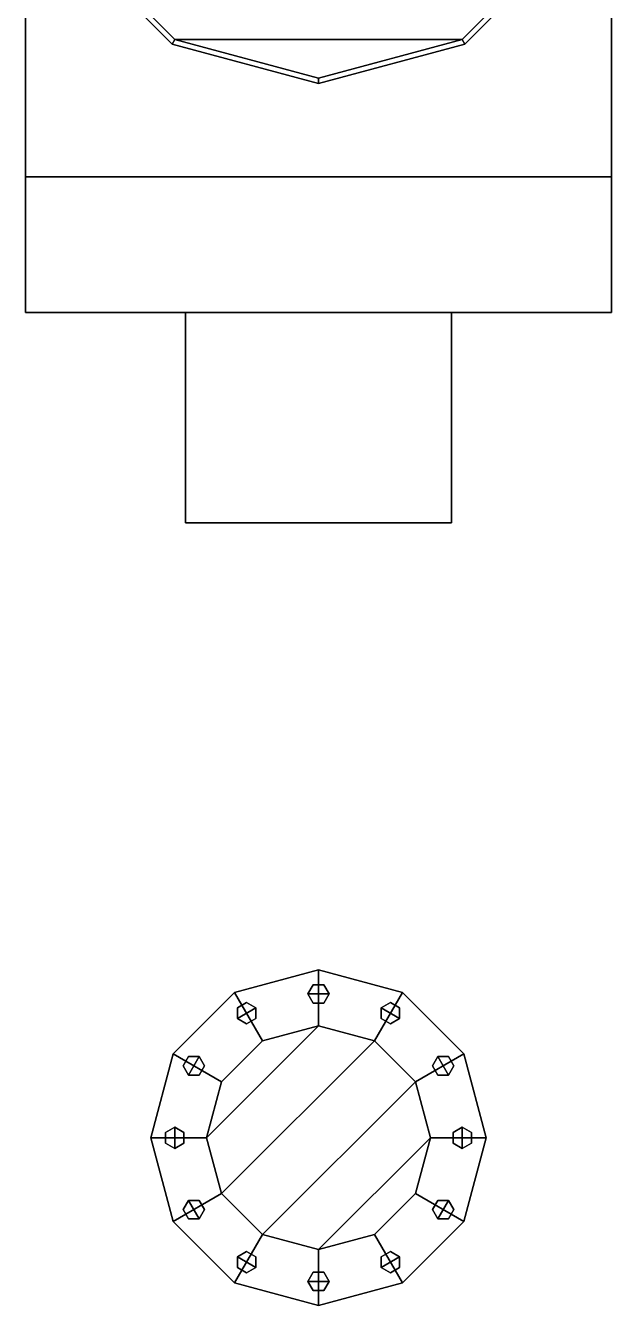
# Model space of a CAD drawing. Extents: x -4 to 4, y -26 to 37.3.
# Drawn here: x -1.1 to 1.1, y -25.98 to -21.173 of the extents above; entities that cross this region are included whole.
import ezdxf

# ---------------------------------------------------------------- set-up
doc = ezdxf.new("R2010")
doc.units = 0
doc.layers.add('SUPERSTRUCTURE', color=3, linetype='CONTINUOUS')

msp = doc.modelspace()

# ---------------------------------------------------------------- linework, layer by layer
at = {"layer": 'SUPERSTRUCTURE'}
for points in [[(-1.1, -19.83, 3.4816), (-1.1, -22.25, 3.4816), (-1.1, -21.14, 5.49), (-1.1, -20.04, 5.49)], [(1.1, -21.14, 5.49), (1.1, -22.25, 3.4816), (1.1, -19.83, 3.4816), (1.1, -20.04, 5.49)], [(-0.9526, -20.84, 8.22), (-0.55, -21.2426, 8.22), (-0.54, -21.2253, 8.22), (-0.9353, -20.83, 8.22)], [(-0.9526, -20.84, 7.38), (-0.55, -21.2426, 7.38), (-0.55, -21.2426, 8.22), (-0.9526, -20.84, 8.22)], [(-0.54, -21.2253, 7.4), (-0.9353, -20.83, 7.4), (-0.9353, -20.83, 8.22), (-0.54, -21.2253, 8.22)], [(-0.9353, -20.83, 7.4), (-0.54, -21.2253, 7.4), (0.54, -21.2253, 7.4), (0.9353, -20.83, 7.4)], [(0.9353, -20.83, 7.4), (0.54, -21.2253, 7.4), (0.54, -21.2253, 8.22), (0.9353, -20.83, 8.22)], [(0.55, -21.2426, 8.22), (0.9526, -20.84, 8.22), (0.9353, -20.83, 8.22), (0.54, -21.2253, 8.22)], [(0.55, -21.2426, 7.38), (0.9526, -20.84, 7.38), (0.9526, -20.84, 8.22), (0.55, -21.2426, 8.22)], [(-1.1, -22.25, 3.4816), (-1.1, -22.25, 4.63), (-1.1, -21.74, 5.32), (-1.1, -21.14, 5.49)], [(-1.1, -21.14, 5.49), (-1.1, -21.74, 5.32), (1.1, -21.74, 5.32), (1.1, -21.14, 5.49)], [(1.1, -21.74, 5.32), (1.1, -22.25, 4.63), (1.1, -22.25, 3.4816), (1.1, -21.14, 5.49)], [(-0.55, -21.2426, 8.22), (0, -21.39, 8.22), (0, -21.37, 8.22), (-0.54, -21.2253, 8.22)], [(-0.55, -21.2426, 7.38), (0, -21.39, 7.38), (0, -21.39, 8.22), (-0.55, -21.2426, 8.22)], [(0, -21.37, 7.4), (-0.54, -21.2253, 7.4), (-0.54, -21.2253, 8.22), (0, -21.37, 8.22)], [(-0.54, -21.2253, 7.4), (0, -21.37, 7.4), (0, -21.37, 7.4), (0.54, -21.2253, 7.4)], [(0.54, -21.2253, 7.4), (0, -21.37, 7.4), (0, -21.37, 8.22), (0.54, -21.2253, 8.22)], [(0, -21.39, 8.22), (0.55, -21.2426, 8.22), (0.54, -21.2253, 8.22), (0, -21.37, 8.22)], [(0, -21.39, 7.38), (0.55, -21.2426, 7.38), (0.55, -21.2426, 8.22), (0, -21.39, 8.22)], [(-1.1, -21.74, 5.32), (-1.1, -22.25, 4.63), (1.1, -22.25, 4.63), (1.1, -21.74, 5.32)], [(-0.5, -22.25, 3.4916), (-0.5, -22.25, 4.63), (-1.1, -22.25, 4.63), (-1.1, -22.25, 3.4816)], [(-0.5, -22.25, 4.63), (-0.5, -23.04, 4.63), (0.5, -23.04, 4.63), (0.5, -22.25, 4.63)], [(-0.5, -22.25, 3.4916), (-0.5, -23.04, 3.4916), (-0.5, -23.04, 4.63), (-0.5, -22.25, 4.63)], [(0.5, -22.25, 4.63), (0.5, -23.04, 4.63), (0.5, -23.04, 3.4916), (0.5, -22.25, 3.4916)], [(1.1, -22.25, 3.4816), (1.1, -22.25, 4.63), (0.5, -22.25, 4.63), (0.5, -22.25, 3.4916)], [(0, -23.04, 3.5), (0.5, -23.04, 4.63), (-0.5, -23.04, 4.63), (-0.5, -23.04, 3.4916)], [(0.5, -23.04, 3.4916), (0.5, -23.04, 4.63), (0.5, -23.04, 4.63), (0, -23.04, 3.5)], [(0, -24.72, 3.47), (-0.315, -24.8044, 3.47), (-0.315, -24.8044, 3.57), (0, -24.72, 3.57)], [(0, -24.72, 3.57), (-0.315, -24.8044, 3.57), (-0.21, -24.9863, 3.57), (0, -24.93, 3.57)], [(0.315, -24.8044, 3.47), (0, -24.72, 3.47), (0, -24.72, 3.57), (0.315, -24.8044, 3.57)], [(0.315, -24.8044, 3.57), (0, -24.72, 3.57), (0, -24.93, 3.57), (0.21, -24.9863, 3.57)], [(-0.315, -24.8044, 3.47), (-0.5456, -25.035, 3.47), (-0.5456, -25.035, 3.57), (-0.315, -24.8044, 3.57)], [(-0.315, -24.8044, 3.57), (-0.5456, -25.035, 3.57), (-0.3637, -25.14, 3.57), (-0.21, -24.9863, 3.57)], [(-0.02, -24.7754, 3.57), (-0.04, -24.81, 3.57), (-0.04, -24.81, 3.6), (-0.02, -24.7754, 3.6)], [(0.02, -24.7754, 3.6), (-0.02, -24.7754, 3.6), (-0.04, -24.81, 3.6), (0.04, -24.81, 3.6)], [(0.02, -24.7754, 3.57), (-0.02, -24.7754, 3.57), (-0.02, -24.7754, 3.6), (0.02, -24.7754, 3.6)], [(0.04, -24.81, 3.57), (0.02, -24.7754, 3.57), (0.02, -24.7754, 3.6), (0.04, -24.81, 3.6)], [(0.5456, -25.035, 3.57), (0.315, -24.8044, 3.57), (0.21, -24.9863, 3.57), (0.3637, -25.14, 3.57)], [(0.5456, -25.035, 3.47), (0.315, -24.8044, 3.47), (0.315, -24.8044, 3.57), (0.5456, -25.035, 3.57)], [(-0.27, -24.8423, 3.6), (-0.3046, -24.8623, 3.6), (-0.3046, -24.9023, 3.6), (-0.2354, -24.8623, 3.6)], [(-0.27, -24.8423, 3.57), (-0.3046, -24.8623, 3.57), (-0.3046, -24.8623, 3.6), (-0.27, -24.8423, 3.6)], [(-0.2354, -24.8623, 3.57), (-0.27, -24.8423, 3.57), (-0.27, -24.8423, 3.6), (-0.2354, -24.8623, 3.6)], [(-0.04, -24.81, 3.57), (-0.02, -24.8446, 3.57), (-0.02, -24.8446, 3.6), (-0.04, -24.81, 3.6)], [(0.04, -24.81, 3.6), (-0.04, -24.81, 3.6), (-0.02, -24.8446, 3.6), (0.02, -24.8446, 3.6)], [(-0.02, -24.8446, 3.57), (0.02, -24.8446, 3.57), (0.02, -24.8446, 3.6), (-0.02, -24.8446, 3.6)], [(0.02, -24.8446, 3.57), (0.04, -24.81, 3.57), (0.04, -24.81, 3.6), (0.02, -24.8446, 3.6)], [(0.3046, -24.8623, 3.6), (0.27, -24.8423, 3.6), (0.2354, -24.8623, 3.6), (0.3046, -24.9023, 3.6)], [(0.27, -24.8423, 3.57), (0.2354, -24.8623, 3.57), (0.2354, -24.8623, 3.6), (0.27, -24.8423, 3.6)], [(0.3046, -24.8623, 3.57), (0.27, -24.8423, 3.57), (0.27, -24.8423, 3.6), (0.3046, -24.8623, 3.6)], [(-0.2354, -24.8623, 3.6), (-0.3046, -24.9023, 3.6), (-0.27, -24.9223, 3.6), (-0.2354, -24.9023, 3.6)], [(-0.3046, -24.8623, 3.57), (-0.3046, -24.9023, 3.57), (-0.3046, -24.9023, 3.6), (-0.3046, -24.8623, 3.6)], [(-0.3046, -24.9023, 3.57), (-0.27, -24.9223, 3.57), (-0.27, -24.9223, 3.6), (-0.3046, -24.9023, 3.6)], [(-0.27, -24.9223, 3.57), (-0.2354, -24.9023, 3.57), (-0.2354, -24.9023, 3.6), (-0.27, -24.9223, 3.6)], [(-0.2354, -24.9023, 3.57), (-0.2354, -24.8623, 3.57), (-0.2354, -24.8623, 3.6), (-0.2354, -24.9023, 3.6)], [(0.3046, -24.9023, 3.6), (0.2354, -24.8623, 3.6), (0.2354, -24.9023, 3.6), (0.27, -24.9223, 3.6)], [(0.2354, -24.8623, 3.57), (0.2354, -24.9023, 3.57), (0.2354, -24.9023, 3.6), (0.2354, -24.8623, 3.6)], [(0.2354, -24.9023, 3.57), (0.27, -24.9223, 3.57), (0.27, -24.9223, 3.6), (0.2354, -24.9023, 3.6)], [(0.27, -24.9223, 3.57), (0.3046, -24.9023, 3.57), (0.3046, -24.9023, 3.6), (0.27, -24.9223, 3.6)], [(0.3046, -24.9023, 3.57), (0.3046, -24.8623, 3.57), (0.3046, -24.8623, 3.6), (0.3046, -24.9023, 3.6)], [(-0.21, -24.9863, 3.73), (-0.3637, -25.14, 3.73), (-0.42, -25.35, 3.73), (0, -24.93, 3.73)], [(0, -24.93, 3.73), (-0.42, -25.35, 3.73), (-0.3637, -25.56, 3.73), (0.21, -24.9863, 3.73)], [(0, -24.93, 3.57), (-0.21, -24.9863, 3.57), (-0.21, -24.9863, 3.73), (0, -24.93, 3.73)], [(0.21, -24.9863, 3.57), (0, -24.93, 3.57), (0, -24.93, 3.73), (0.21, -24.9863, 3.73)], [(-0.21, -24.9863, 3.57), (-0.3637, -25.14, 3.57), (-0.3637, -25.14, 3.73), (-0.21, -24.9863, 3.73)], [(0.21, -24.9863, 3.73), (-0.3637, -25.56, 3.73), (-0.21, -25.7137, 3.73), (0.3637, -25.14, 3.73)], [(0.3637, -25.14, 3.57), (0.21, -24.9863, 3.57), (0.21, -24.9863, 3.73), (0.3637, -25.14, 3.73)], [(-0.5456, -25.035, 3.47), (-0.63, -25.35, 3.47), (-0.63, -25.35, 3.57), (-0.5456, -25.035, 3.57)], [(-0.5456, -25.035, 3.57), (-0.63, -25.35, 3.57), (-0.42, -25.35, 3.57), (-0.3637, -25.14, 3.57)], [(-0.4877, -25.0454, 3.6), (-0.5077, -25.08, 3.6), (-0.4877, -25.1146, 3.6), (-0.4477, -25.0454, 3.6)], [(-0.4877, -25.0454, 3.57), (-0.5077, -25.08, 3.57), (-0.5077, -25.08, 3.6), (-0.4877, -25.0454, 3.6)], [(-0.4477, -25.0454, 3.6), (-0.4877, -25.1146, 3.6), (-0.4477, -25.1146, 3.6), (-0.4277, -25.08, 3.6)], [(-0.4477, -25.0454, 3.57), (-0.4877, -25.0454, 3.57), (-0.4877, -25.0454, 3.6), (-0.4477, -25.0454, 3.6)], [(-0.4277, -25.08, 3.57), (-0.4477, -25.0454, 3.57), (-0.4477, -25.0454, 3.6), (-0.4277, -25.08, 3.6)], [(0.63, -25.35, 3.57), (0.5456, -25.035, 3.57), (0.3637, -25.14, 3.57), (0.42, -25.35, 3.57)], [(0.4877, -25.1146, 3.6), (0.4477, -25.0454, 3.6), (0.4277, -25.08, 3.6), (0.4477, -25.1146, 3.6)], [(0.4477, -25.0454, 3.57), (0.4277, -25.08, 3.57), (0.4277, -25.08, 3.6), (0.4477, -25.0454, 3.6)], [(0.5077, -25.08, 3.6), (0.4877, -25.0454, 3.6), (0.4477, -25.0454, 3.6), (0.4877, -25.1146, 3.6)], [(0.4877, -25.0454, 3.57), (0.4477, -25.0454, 3.57), (0.4477, -25.0454, 3.6), (0.4877, -25.0454, 3.6)], [(0.5077, -25.08, 3.57), (0.4877, -25.0454, 3.57), (0.4877, -25.0454, 3.6), (0.5077, -25.08, 3.6)], [(0.63, -25.35, 3.47), (0.5456, -25.035, 3.47), (0.5456, -25.035, 3.57), (0.63, -25.35, 3.57)], [(-0.5077, -25.08, 3.57), (-0.4877, -25.1146, 3.57), (-0.4877, -25.1146, 3.6), (-0.5077, -25.08, 3.6)], [(-0.4477, -25.1146, 3.57), (-0.4277, -25.08, 3.57), (-0.4277, -25.08, 3.6), (-0.4477, -25.1146, 3.6)], [(0.4277, -25.08, 3.57), (0.4477, -25.1146, 3.57), (0.4477, -25.1146, 3.6), (0.4277, -25.08, 3.6)], [(0.4877, -25.1146, 3.57), (0.5077, -25.08, 3.57), (0.5077, -25.08, 3.6), (0.4877, -25.1146, 3.6)], [(-0.4877, -25.1146, 3.57), (-0.4477, -25.1146, 3.57), (-0.4477, -25.1146, 3.6), (-0.4877, -25.1146, 3.6)], [(-0.3637, -25.14, 3.57), (-0.42, -25.35, 3.57), (-0.42, -25.35, 3.73), (-0.3637, -25.14, 3.73)], [(0.3637, -25.14, 3.73), (-0.21, -25.7137, 3.73), (0, -25.77, 3.73), (0.42, -25.35, 3.73)], [(0.42, -25.35, 3.57), (0.3637, -25.14, 3.57), (0.3637, -25.14, 3.73), (0.42, -25.35, 3.73)], [(0.4477, -25.1146, 3.57), (0.4877, -25.1146, 3.57), (0.4877, -25.1146, 3.6), (0.4477, -25.1146, 3.6)], [(-0.5746, -25.33, 3.6), (-0.5746, -25.37, 3.6), (-0.54, -25.39, 3.6), (-0.54, -25.31, 3.6)], [(-0.54, -25.31, 3.57), (-0.5746, -25.33, 3.57), (-0.5746, -25.33, 3.6), (-0.54, -25.31, 3.6)], [(-0.5746, -25.33, 3.57), (-0.5746, -25.37, 3.57), (-0.5746, -25.37, 3.6), (-0.5746, -25.33, 3.6)], [(-0.54, -25.31, 3.6), (-0.54, -25.39, 3.6), (-0.5054, -25.37, 3.6), (-0.5054, -25.33, 3.6)], [(-0.5054, -25.33, 3.57), (-0.54, -25.31, 3.57), (-0.54, -25.31, 3.6), (-0.5054, -25.33, 3.6)], [(-0.5054, -25.37, 3.57), (-0.5054, -25.33, 3.57), (-0.5054, -25.33, 3.6), (-0.5054, -25.37, 3.6)], [(0.54, -25.39, 3.6), (0.54, -25.31, 3.6), (0.5054, -25.33, 3.6), (0.5054, -25.37, 3.6)], [(0.54, -25.31, 3.57), (0.5054, -25.33, 3.57), (0.5054, -25.33, 3.6), (0.54, -25.31, 3.6)], [(0.5054, -25.33, 3.57), (0.5054, -25.37, 3.57), (0.5054, -25.37, 3.6), (0.5054, -25.33, 3.6)], [(0.5746, -25.37, 3.6), (0.5746, -25.33, 3.6), (0.54, -25.31, 3.6), (0.54, -25.39, 3.6)], [(0.5746, -25.33, 3.57), (0.54, -25.31, 3.57), (0.54, -25.31, 3.6), (0.5746, -25.33, 3.6)], [(0.5746, -25.37, 3.57), (0.5746, -25.33, 3.57), (0.5746, -25.33, 3.6), (0.5746, -25.37, 3.6)], [(-0.63, -25.35, 3.47), (-0.5456, -25.665, 3.47), (-0.5456, -25.665, 3.57), (-0.63, -25.35, 3.57)], [(-0.63, -25.35, 3.57), (-0.5456, -25.665, 3.57), (-0.3637, -25.56, 3.57), (-0.42, -25.35, 3.57)], [(-0.5746, -25.37, 3.57), (-0.54, -25.39, 3.57), (-0.54, -25.39, 3.6), (-0.5746, -25.37, 3.6)], [(-0.54, -25.39, 3.57), (-0.5054, -25.37, 3.57), (-0.5054, -25.37, 3.6), (-0.54, -25.39, 3.6)], [(-0.42, -25.35, 3.57), (-0.3637, -25.56, 3.57), (-0.3637, -25.56, 3.73), (-0.42, -25.35, 3.73)], [(0.42, -25.35, 3.73), (0, -25.77, 3.73), (0.21, -25.7137, 3.73), (0.3637, -25.56, 3.73)], [(0.3637, -25.56, 3.57), (0.42, -25.35, 3.57), (0.42, -25.35, 3.73), (0.3637, -25.56, 3.73)], [(0.5456, -25.665, 3.57), (0.63, -25.35, 3.57), (0.42, -25.35, 3.57), (0.3637, -25.56, 3.57)], [(0.5054, -25.37, 3.57), (0.54, -25.39, 3.57), (0.54, -25.39, 3.6), (0.5054, -25.37, 3.6)], [(0.54, -25.39, 3.57), (0.5746, -25.37, 3.57), (0.5746, -25.37, 3.6), (0.54, -25.39, 3.6)], [(0.5456, -25.665, 3.47), (0.63, -25.35, 3.47), (0.63, -25.35, 3.57), (0.5456, -25.665, 3.57)], [(-0.5456, -25.665, 3.57), (-0.315, -25.8956, 3.57), (-0.21, -25.7137, 3.57), (-0.3637, -25.56, 3.57)], [(-0.3637, -25.56, 3.57), (-0.21, -25.7137, 3.57), (-0.21, -25.7137, 3.73), (-0.3637, -25.56, 3.73)], [(0.21, -25.7137, 3.57), (0.3637, -25.56, 3.57), (0.3637, -25.56, 3.73), (0.21, -25.7137, 3.73)], [(0.315, -25.8956, 3.57), (0.5456, -25.665, 3.57), (0.3637, -25.56, 3.57), (0.21, -25.7137, 3.57)], [(-0.5077, -25.62, 3.6), (-0.4877, -25.6546, 3.6), (-0.4477, -25.6546, 3.6), (-0.4877, -25.5854, 3.6)], [(-0.4877, -25.5854, 3.57), (-0.5077, -25.62, 3.57), (-0.5077, -25.62, 3.6), (-0.4877, -25.5854, 3.6)], [(-0.5077, -25.62, 3.57), (-0.4877, -25.6546, 3.57), (-0.4877, -25.6546, 3.6), (-0.5077, -25.62, 3.6)], [(-0.4877, -25.5854, 3.6), (-0.4477, -25.6546, 3.6), (-0.4277, -25.62, 3.6), (-0.4477, -25.5854, 3.6)], [(-0.4477, -25.5854, 3.57), (-0.4877, -25.5854, 3.57), (-0.4877, -25.5854, 3.6), (-0.4477, -25.5854, 3.6)], [(-0.4277, -25.62, 3.57), (-0.4477, -25.5854, 3.57), (-0.4477, -25.5854, 3.6), (-0.4277, -25.62, 3.6)], [(-0.4477, -25.6546, 3.57), (-0.4277, -25.62, 3.57), (-0.4277, -25.62, 3.6), (-0.4477, -25.6546, 3.6)], [(0.4477, -25.6546, 3.6), (0.4877, -25.5854, 3.6), (0.4477, -25.5854, 3.6), (0.4277, -25.62, 3.6)], [(0.4477, -25.5854, 3.57), (0.4277, -25.62, 3.57), (0.4277, -25.62, 3.6), (0.4477, -25.5854, 3.6)], [(0.4277, -25.62, 3.57), (0.4477, -25.6546, 3.57), (0.4477, -25.6546, 3.6), (0.4277, -25.62, 3.6)], [(0.4877, -25.6546, 3.6), (0.5077, -25.62, 3.6), (0.4877, -25.5854, 3.6), (0.4477, -25.6546, 3.6)], [(0.4877, -25.5854, 3.57), (0.4477, -25.5854, 3.57), (0.4477, -25.5854, 3.6), (0.4877, -25.5854, 3.6)], [(0.5077, -25.62, 3.57), (0.4877, -25.5854, 3.57), (0.4877, -25.5854, 3.6), (0.5077, -25.62, 3.6)], [(0.4877, -25.6546, 3.57), (0.5077, -25.62, 3.57), (0.5077, -25.62, 3.6), (0.4877, -25.6546, 3.6)], [(-0.5456, -25.665, 3.47), (-0.315, -25.8956, 3.47), (-0.315, -25.8956, 3.57), (-0.5456, -25.665, 3.57)], [(-0.4877, -25.6546, 3.57), (-0.4477, -25.6546, 3.57), (-0.4477, -25.6546, 3.6), (-0.4877, -25.6546, 3.6)], [(0.315, -25.8956, 3.47), (0.5456, -25.665, 3.47), (0.5456, -25.665, 3.57), (0.315, -25.8956, 3.57)], [(0.4477, -25.6546, 3.57), (0.4877, -25.6546, 3.57), (0.4877, -25.6546, 3.6), (0.4477, -25.6546, 3.6)], [(-0.315, -25.8956, 3.57), (0, -25.98, 3.57), (0, -25.77, 3.57), (-0.21, -25.7137, 3.57)], [(-0.21, -25.7137, 3.57), (0, -25.77, 3.57), (0, -25.77, 3.73), (-0.21, -25.7137, 3.73)], [(0, -25.77, 3.57), (0.21, -25.7137, 3.57), (0.21, -25.7137, 3.73), (0, -25.77, 3.73)], [(0, -25.98, 3.57), (0.315, -25.8956, 3.57), (0.21, -25.7137, 3.57), (0, -25.77, 3.57)], [(-0.3046, -25.7977, 3.6), (-0.2354, -25.8377, 3.6), (-0.2354, -25.7977, 3.6), (-0.27, -25.7777, 3.6)], [(-0.27, -25.7777, 3.57), (-0.3046, -25.7977, 3.57), (-0.3046, -25.7977, 3.6), (-0.27, -25.7777, 3.6)], [(-0.3046, -25.8377, 3.6), (-0.27, -25.8577, 3.6), (-0.2354, -25.8377, 3.6), (-0.3046, -25.7977, 3.6)], [(-0.3046, -25.7977, 3.57), (-0.3046, -25.8377, 3.57), (-0.3046, -25.8377, 3.6), (-0.3046, -25.7977, 3.6)], [(-0.2354, -25.7977, 3.57), (-0.27, -25.7777, 3.57), (-0.27, -25.7777, 3.6), (-0.2354, -25.7977, 3.6)], [(-0.2354, -25.8377, 3.57), (-0.2354, -25.7977, 3.57), (-0.2354, -25.7977, 3.6), (-0.2354, -25.8377, 3.6)], [(0.2354, -25.8377, 3.6), (0.3046, -25.7977, 3.6), (0.27, -25.7777, 3.6), (0.2354, -25.7977, 3.6)], [(0.27, -25.7777, 3.57), (0.2354, -25.7977, 3.57), (0.2354, -25.7977, 3.6), (0.27, -25.7777, 3.6)], [(0.27, -25.8577, 3.6), (0.3046, -25.8377, 3.6), (0.3046, -25.7977, 3.6), (0.2354, -25.8377, 3.6)], [(0.2354, -25.7977, 3.57), (0.2354, -25.8377, 3.57), (0.2354, -25.8377, 3.6), (0.2354, -25.7977, 3.6)], [(0.3046, -25.7977, 3.57), (0.27, -25.7777, 3.57), (0.27, -25.7777, 3.6), (0.3046, -25.7977, 3.6)], [(0.3046, -25.8377, 3.57), (0.3046, -25.7977, 3.57), (0.3046, -25.7977, 3.6), (0.3046, -25.8377, 3.6)], [(-0.3046, -25.8377, 3.57), (-0.27, -25.8577, 3.57), (-0.27, -25.8577, 3.6), (-0.3046, -25.8377, 3.6)], [(-0.27, -25.8577, 3.57), (-0.2354, -25.8377, 3.57), (-0.2354, -25.8377, 3.6), (-0.27, -25.8577, 3.6)], [(-0.04, -25.89, 3.6), (0.04, -25.89, 3.6), (0.02, -25.8554, 3.6), (-0.02, -25.8554, 3.6)], [(-0.02, -25.8554, 3.57), (-0.04, -25.89, 3.57), (-0.04, -25.89, 3.6), (-0.02, -25.8554, 3.6)], [(0.02, -25.8554, 3.57), (-0.02, -25.8554, 3.57), (-0.02, -25.8554, 3.6), (0.02, -25.8554, 3.6)], [(0.04, -25.89, 3.57), (0.02, -25.8554, 3.57), (0.02, -25.8554, 3.6), (0.04, -25.89, 3.6)], [(0.2354, -25.8377, 3.57), (0.27, -25.8577, 3.57), (0.27, -25.8577, 3.6), (0.2354, -25.8377, 3.6)], [(0.27, -25.8577, 3.57), (0.3046, -25.8377, 3.57), (0.3046, -25.8377, 3.6), (0.27, -25.8577, 3.6)], [(-0.315, -25.8956, 3.47), (0, -25.98, 3.47), (0, -25.98, 3.57), (-0.315, -25.8956, 3.57)], [(-0.02, -25.9246, 3.6), (0.02, -25.9246, 3.6), (0.04, -25.89, 3.6), (-0.04, -25.89, 3.6)], [(-0.04, -25.89, 3.57), (-0.02, -25.9246, 3.57), (-0.02, -25.9246, 3.6), (-0.04, -25.89, 3.6)], [(0, -25.98, 3.47), (0.315, -25.8956, 3.47), (0.315, -25.8956, 3.57), (0, -25.98, 3.57)], [(0.02, -25.9246, 3.57), (0.04, -25.89, 3.57), (0.04, -25.89, 3.6), (0.02, -25.9246, 3.6)], [(-0.02, -25.9246, 3.57), (0.02, -25.9246, 3.57), (0.02, -25.9246, 3.6), (-0.02, -25.9246, 3.6)]]:
    msp.add_3dface(points, dxfattribs=at)

doc.saveas('drawing.dxf')
